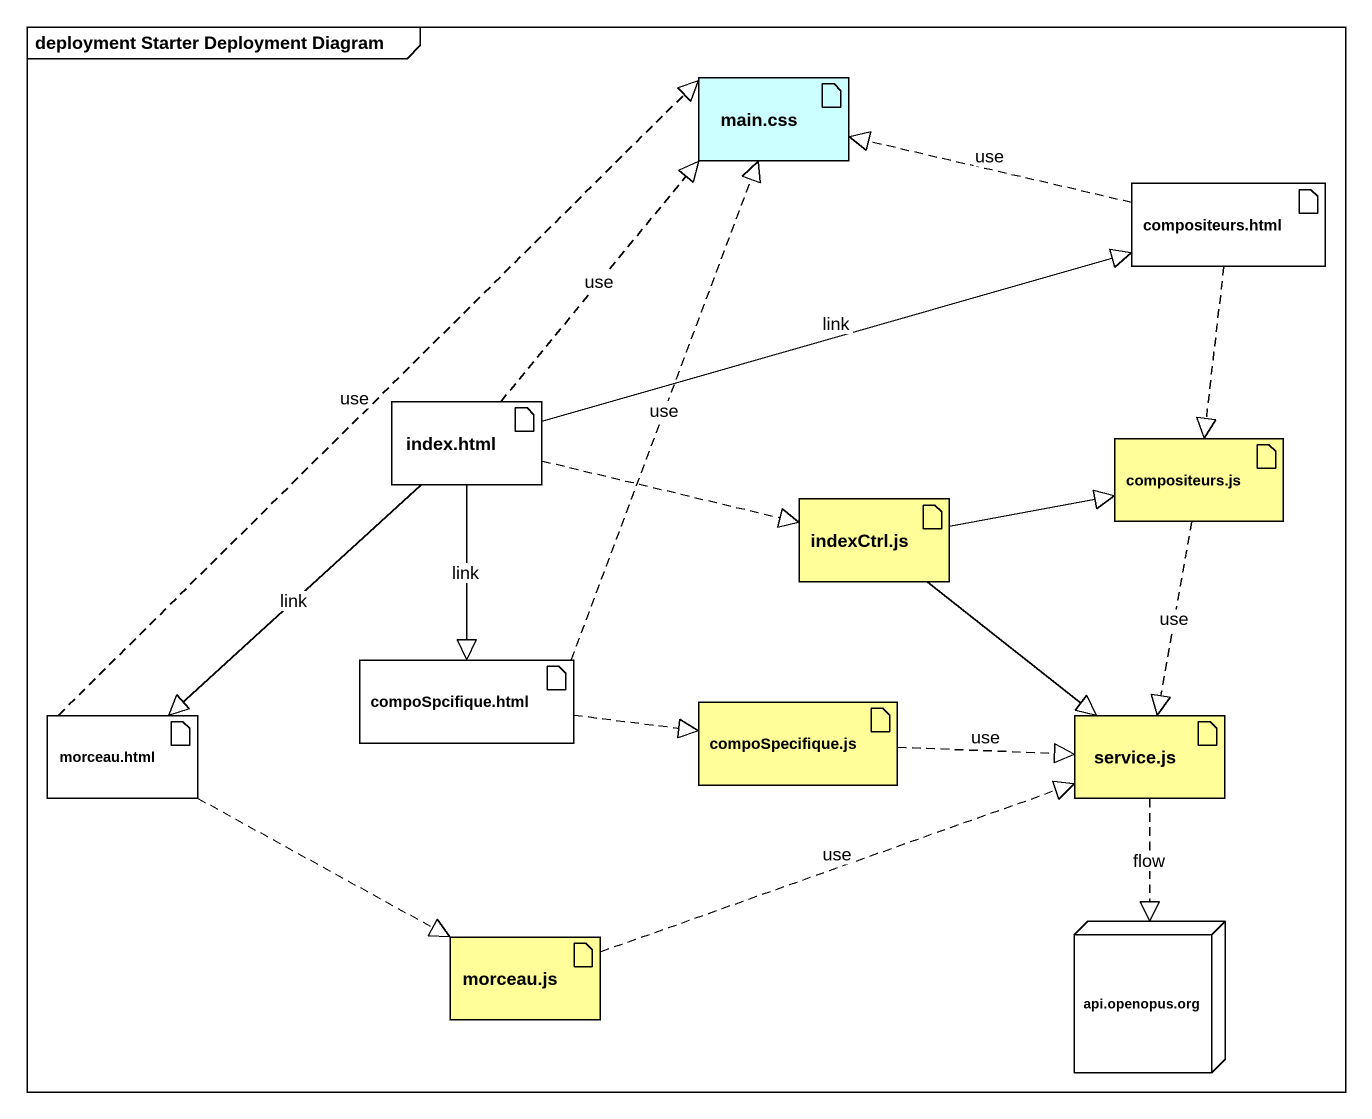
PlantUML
@startuml
mainframe deployment Starter Deployment Diagram
artifact "main.css" as main_css #CCFFFF
artifact "compositeurs.html" as compositeurs_html
artifact "index.html" as index_html
artifact "compositeurs.js" as compositeurs_js #FFFE99
artifact "indexCtrl.js" as indexCtrl_js #FFFE99
artifact "compoSpcifique.html" as compoSpcifique_html
artifact "compoSpecifique.js" as compoSpecifique_js #FFFE99
artifact "morceau.html" as morceau_html
artifact "service.js" as service_js #FFFE99
node "api.openopus.org" as api_openopus_org
artifact "morceau.js" as morceau_js #FFFE99
compositeurs_html .left.|> main_css : use
compositeurs_html ..|> compositeurs_js
index_html .up.|> main_css : use
index_html -right-|> compositeurs_html : link
index_html .right.|> indexCtrl_js
index_html --|> compoSpcifique_html : link
index_html --|> morceau_html : link
compositeurs_js ..|> service_js : use
indexCtrl_js -right-|> compositeurs_js
indexCtrl_js --|> service_js
compoSpcifique_html .up.|> main_css : use
compoSpcifique_html .right.|> compoSpecifique_js
compoSpecifique_js .right.|> service_js : use
morceau_html .up.|> main_css : use
morceau_html .right.|> morceau_js
service_js ..|> api_openopus_org : flow
morceau_js .right.|> service_js : use
@enduml
